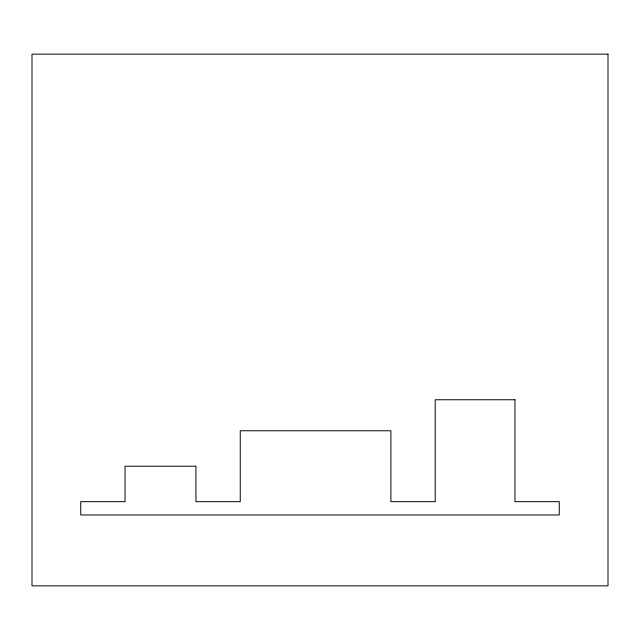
<?xml version="1.0" encoding="UTF-8"?>
<svg xmlns="http://www.w3.org/2000/svg" width="640" height="640" viewBox="0 0 640 640"><rect width="100%" height="100%" fill="white"/><g stroke="black" fill="none" stroke-linecap="round" stroke-linejoin="round"><path stroke-width="0.96" d="M608 54.152L32 54.152L32 585.848L608 585.848L608 54.152M514.952 399.752L435.2 399.752L435.2 501.664L390.896 501.664L390.896 430.768L240.248 430.768L240.248 501.664L195.936 501.664L195.936 466.216L125.048 466.216L125.048 501.664L80.736 501.664L80.736 514.952L559.264 514.952L559.264 501.664L514.952 501.664L514.952 399.752"/></g></svg>
